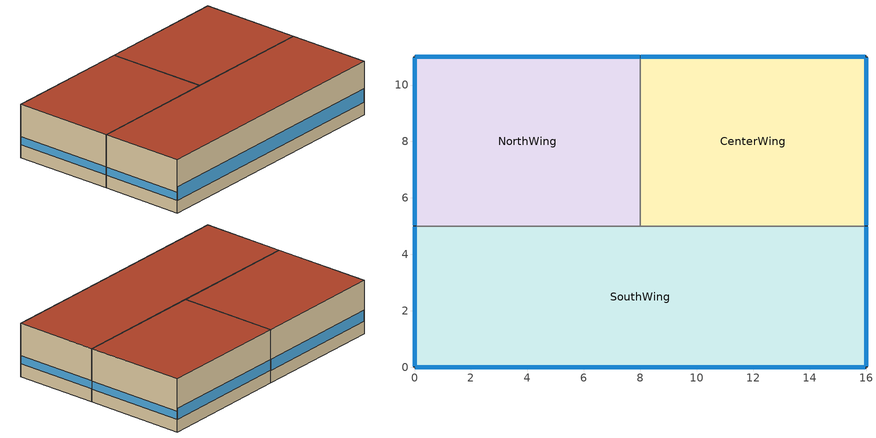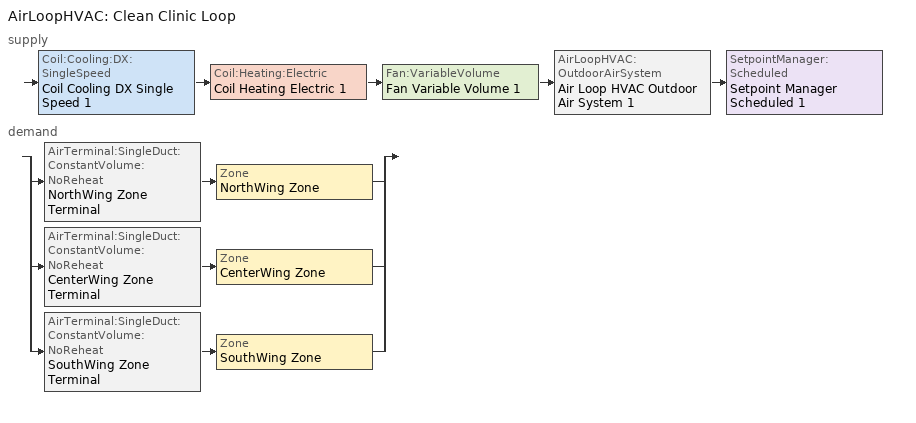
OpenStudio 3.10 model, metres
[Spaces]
NorthWing
 floor ground: 0,5 0,11 8,11 8,5 z0
 wall outside: 8,11 0,11 0,5 z0:3.2
 wall to CenterWing: 8,5 8,11 z0:3.2
 wall to SouthWing: 0,5 8,5 z0:3.2
 window: 0,10.97 0,5.03 z0.76:1.25; 7.97,11 0.03,11 z0.76:1.41
 roof outside: 8,5 8,11 0,11 0,5 z3.2
CenterWing
 floor ground: 8,5 8,11 16,11 16,5 z0
 wall outside: 16,5 16,11 8,11 z0:3.2
 wall to SouthWing: 8,5 16,5 z0:3.2
 window: 15.97,11 8.03,11 z0.76:1.41; 16,5.03 16,10.97 z0.76:1.25
 roof outside: 16,5 16,11 8,11 8,5 z3.2
SouthWing
 floor ground: 0,0 0,5 16,5 16,0 z0
 wall outside: 0,5 0,0 16,0 16,5 z0:3.2
 window: 0.03,0 15.97,0 z0.76:1.56; 16,0.03 16,4.97 / 0,4.97 0,0.03 z0.76:1.25
 roof outside: 16,0 16,5 0,5 0,0 z3.2
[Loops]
AirLoopHVAC 'Clean Clinic Loop'
 supply: Coil:Cooling:DX:SingleSpeed 'Coil Cooling DX Single Speed 1' > Coil:Heating:Electric 'Coil Heating Electric 1' > Fan:VariableVolume 'Fan Variable Volume 1' > AirLoopHVAC:OutdoorAirSystem 'Air Loop HVAC Outdoor Air System 1' > SetpointManager:Scheduled 'Setpoint Manager Scheduled 1'
 demand: split
  | AirTerminal:SingleDuct:ConstantVolume:NoReheat 'NorthWing Zone Terminal' > Zone 'NorthWing Zone'
  | AirTerminal:SingleDuct:ConstantVolume:NoReheat 'CenterWing Zone Terminal' > Zone 'CenterWing Zone'
  | AirTerminal:SingleDuct:ConstantVolume:NoReheat 'SouthWing Zone Terminal' > Zone 'SouthWing Zone'
[Building]
Building 1: Default Construction Set=CleanHVAC Default Constructions
[Material] Roughness=MediumSmooth; Density {kg/m3}=800; Specific Heat {J/kg-K}=900
Name | Thickness {m} | Conductivity {W/m-K}
CleanHVAC Wall Material | 0.2 | 0.45
CleanHVAC Roof Material | 0.18 | 0.26
CleanHVAC Floor Material | 0.16 | 0.95
[Construction]
CleanHVAC Wall: CleanHVAC Wall Material
CleanHVAC Roof: CleanHVAC Roof Material
CleanHVAC Floor: CleanHVAC Floor Material
CleanHVAC Window: CleanHVAC Window Glazing
[WindowMaterial:SimpleGlazingSystem]
CleanHVAC Window Glazing: U-Factor {W/m2-K}=2.2; Solar Heat Gain Coefficient=0.35; Visible Transmittance=0.6
[DefaultSurfaceConstructions] Floor Construction=CleanHVAC Floor; Wall Construction=CleanHVAC Wall; Roof Ceiling Construction=CleanHVAC Roof
Default Surface Constructions 1; Default Surface Constructions 2
[DefaultSubSurfaceConstructions]
Default Sub Surface Constructions 1: Fixed Window Construction=CleanHVAC Window; Operable Window Construction=CleanHVAC Window
[DefaultConstructionSet]
CleanHVAC Default Constructions: Default Exterior Surface Constructions=Default Surface Constructions 1; Default Ground Contact Surface Constructions=Default Surface Constructions 2; Default Exterior SubSurface Constructions=Default Sub Surface Constructions 1
[BuildingStory]
Story 1: Nominal Z Coordinate {m}=0
[SpaceType]
ClinicRetrofit
[Lights:Definition]
ClinicRetrofit LightsDef: Design Level Calculation Method=Watts/Area; Watts per Space Floor Area {W/m2}=10
[Lights]
ClinicRetrofit Lights: Lights Definition=ClinicRetrofit LightsDef; Space or SpaceType=ClinicRetrofit; Fraction Replaceable=1
[People:Definition]
ClinicRetrofit PeopleDef: Number of People Calculation Method=People/Area; People per Space Floor Area {person/m2}=0.03; Fraction Radiant=0.3
[People]
ClinicRetrofit People: People Definition=ClinicRetrofit PeopleDef; Space or SpaceType=ClinicRetrofit; Multiplier=1
[ElectricEquipment:Definition]
ClinicRetrofit EquipDef: Design Level Calculation Method=Watts/Area; Watts per Space Floor Area {W/m2}=7
[ElectricEquipment]
ClinicRetrofit Equip: Electric Equipment Definition=ClinicRetrofit EquipDef; Space or SpaceType=ClinicRetrofit
[Space] Space Type=ClinicRetrofit; Building Story=Story 1
Name | Thermal Zone
NorthWing | NorthWing Zone
CenterWing | CenterWing Zone
SouthWing | SouthWing Zone
[ThermalZone] Use Ideal Air Loads=No
Name | Thermostat
NorthWing Zone | NorthWing Zone Thermostat
CenterWing Zone | CenterWing Zone Thermostat
SouthWing Zone | SouthWing Zone Thermostat
[Sizing:Zone] Zone Cooling Design Supply Air Temperature Input Method=SupplyAirTemperature; Zone Cooling Design Supply Air Temperature {C}=14; Zone Cooling Design Supply Air Temperature Difference {deltaC}=11.11; Zone Heating Design Supply Air Temperature Input Method=SupplyAirTemperature; Zone Heating Design Supply Air Temperature {C}=40; Zone Heating Design Supply Air Temperature Difference {deltaC}=11.11; Zone Cooling Design Supply Air Humidity Ratio {kg-H2O/kg-air}=0.0085; Zone Heating Design Supply Air Humidity Ratio {kg-H2O/kg-air}=0.008; Cooling Design Air Flow Method=DesignDay; Heating Design Air Flow Method=DesignDay; Account for Dedicated Outdoor Air System=No; Dedicated Outdoor Air System Control Strategy=NeutralSupplyAir; Dedicated Outdoor Air Low Setpoint Temperature for Design {C}=autosize; Dedicated Outdoor Air High Setpoint Temperature for Design {C}=autosize; Zone Load Sizing Method=Sensible Load Only No Latent Load; Zone Latent Cooling Design Supply Air Humidity Ratio Input Method=HumidityRatioDifference; Zone Cooling Design Supply Air Humidity Ratio Difference {kgWater/kgDryAir}=0.005; Zone Latent Heating Design Supply Air Humidity Ratio Input Method=HumidityRatioDifference; Zone Humidification Design Supply Air Humidity Ratio Difference {kgWater/kgDryAir}=0.005; Sizing Option=Coincident
NorthWing Zone; CenterWing Zone; SouthWing Zone
[Zone equipment]
NorthWing Zone: NorthWing Zone Terminal
CenterWing Zone: CenterWing Zone Terminal
SouthWing Zone: SouthWing Zone Terminal
[ThermostatSetpoint:DualSetpoint]
Name | Heating Setpoint Temperature Schedule | Cooling Setpoint Temperature Schedule
NorthWing Zone Thermostat | NorthWing Zone Htg Sch | NorthWing Zone Clg Sch
CenterWing Zone Thermostat | CenterWing Zone Htg Sch | CenterWing Zone Clg Sch
SouthWing Zone Thermostat | SouthWing Zone Htg Sch | SouthWing Zone Clg Sch
[AirLoopHVAC]
Clean Clinic Loop: Availability Schedule=Always On Discrete; Design Supply Air Flow Rate {m3/s}=autosize; Design Return Air Flow Fraction of Supply Air Flow=1
[Sizing:System]
Clean Clinic Loop: Central Heating Maximum System Air Flow Ratio=0.3; Preheat Design Temperature {C}=7; Preheat Design Humidity Ratio {kg-H2O/kg-Air}=0.008; Precool Design Temperature {C}=12.8; Precool Design Humidity Ratio {kg-H2O/kg-Air}=0.008; Central Cooling Design Supply Air Temperature {C}=12.8; Central Heating Design Supply Air Temperature {C}=16.7; 100% Outdoor Air in Cooling=Yes; 100% Outdoor Air in Heating=Yes; Central Cooling Design Supply Air Humidity Ratio {kg-H2O/kg-Air}=0.0085; Zone Maximum Outdoor Air Fraction=1; Cooling Supply Air Flow Rate Per Floor Area {m3/s-m2}=0.00996765; Cooling Fraction of Autosized Cooling Supply Air Flow Rate=1; Cooling Supply Air Flow Rate Per Unit Cooling Capacity {m3/s-W}=3.94755e-05; Heating Supply Air Flow Rate Per Floor Area {m3/s-m2}=0.00996765; Heating Fraction of Autosized Heating Supply Air Flow Rate=1; Heating Fraction of Autosized Cooling Supply Air Flow Rate=1; Heating Supply Air Flow Rate Per Unit Heating Capacity {m3/s-W}=3.15882e-05; Cooling Design Capacity Method=CoolingDesignCapacity; Cooling Design Capacity {W}=autosize; Cooling Design Capacity Per Floor Area {W/m2}=234.7; Fraction of Autosized Cooling Design Capacity=1; Heating Design Capacity Method=HeatingDesignCapacity; Heating Design Capacity {W}=autosize; Heating Design Capacity Per Floor Area {W/m2}=157; Fraction of Autosized Heating Design Capacity=1; Central Cooling Capacity Control Method=OnOff; Occupant Diversity=autosize
[Controller:OutdoorAir]
Controller Outdoor Air 1: Minimum Outdoor Air Flow Rate {m3/s}=0; Maximum Outdoor Air Flow Rate {m3/s}=Autosize; Economizer Control Type=NoEconomizer; Economizer Control Action Type=ModulateFlow; Economizer Maximum Limit Dry-Bulb Temperature {C}=28; Economizer Maximum Limit Enthalpy {J/kg}=64000; Economizer Minimum Limit Dry-Bulb Temperature {C}=-100; Lockout Type=NoLockout; Minimum Limit Type=FixedMinimum; Controller Mechanical Ventilation=Controller Mechanical Ventilation 1; High Humidity Control=No; High Humidity Outdoor Air Flow Ratio=1; Control High Indoor Humidity Based on Outdoor Humidity Ratio=Yes; Heat Recovery Bypass Control Type=BypassWhenWithinEconomizerLimits; Economizer Operation Staging=InterlockedWithMechanicalCooling
[Controller:MechanicalVentilation]
Controller Mechanical Ventilation 1: Availability Schedule=Always On Discrete
[AirLoopHVAC:OutdoorAirSystem]
Air Loop HVAC Outdoor Air System 1: Controller=Controller Outdoor Air 1
[Fan:VariableVolume]
Fan Variable Volume 1: Availability Schedule=Always On Discrete; Fan Total Efficiency=0.6045; Pressure Rise {Pa}=1017.592; Maximum Flow Rate {m3/s}=Autosize; Fan Power Minimum Flow Rate Input Method=FixedFlowRate; Fan Power Minimum Flow Fraction=0; Fan Power Minimum Air Flow Rate {m3/s}=0; Motor Efficiency=0.93; Motor In Airstream Fraction=1; Fan Power Coefficient 1=0.0407599; Fan Power Coefficient 2=0.088045; Fan Power Coefficient 3=-0.0729261; Fan Power Coefficient 4=0.94374; Fan Power Coefficient 5=0
[Coil:Heating:Electric]
Coil Heating Electric 1: Availability Schedule=Always On Discrete
[Coil:Cooling:DX:SingleSpeed]
Coil Cooling DX Single Speed 1: Availability Schedule=Always On Discrete; Rated Total Cooling Capacity {W}=autosize; Rated Sensible Heat Ratio=autosize; Rated COP {W/W}=3; Rated Air Flow Rate {m3/s}=autosize; Rated Evaporator Fan Power Per Volume Flow Rate 2017 {W/(m3/s)}=773.3; Rated Evaporator Fan Power Per Volume Flow Rate 2023 {W/(m3/s)}=934.4; Total Cooling Capacity Function of Temperature Curve=Curve Biquadratic 1; Total Cooling Capacity Function of Flow Fraction Curve=Curve Quadratic 1; Energy Input Ratio Function of Temperature Curve=Curve Biquadratic 2; Energy Input Ratio Function of Flow Fraction Curve=Curve Quadratic 2; Part Load Fraction Correlation Curve=Curve Quadratic 3; Minimum Outdoor Dry-Bulb Temperature for Compressor Operation {C}=-25; Nominal Time for Condensate Removal to Begin {s}=0; Ratio of Initial Moisture Evaporation Rate and Steady State Latent Capacity=0; Maximum Cycling Rate {cycles/hr}=0; Latent Capacity Time Constant {s}=0; Condenser Type=AirCooled; Evaporative Condenser Effectiveness=0.9; Evaporative Condenser Air Flow Rate {m3/s}=autosize; Evaporative Condenser Pump Rated Power Consumption {W}=autosize; Crankcase Heater Capacity {W}=0; Maximum Outdoor Dry-Bulb Temperature for Crankcase Heater Operation {C}=10; Basin Heater Capacity {W/K}=0; Basin Heater Setpoint Temperature {C}=2
[SetpointManager:Scheduled]
Setpoint Manager Scheduled 1: Control Variable=Temperature; Schedule=Clean Clinic Loop SAT
[AirTerminal:SingleDuct:ConstantVolume:NoReheat] Availability Schedule=Always On Discrete; Maximum Air Flow Rate {m3/s}=AutoSize
NorthWing Zone Terminal; CenterWing Zone Terminal; SouthWing Zone Terminal
[Schedule:Ruleset]
Name | Default Day Schedule
NorthWing Zone Htg Sch | Schedule Day 1
NorthWing Zone Clg Sch | Schedule Day 2
CenterWing Zone Htg Sch | Schedule Day 3
CenterWing Zone Clg Sch | Schedule Day 4
SouthWing Zone Htg Sch | Schedule Day 5
SouthWing Zone Clg Sch | Schedule Day 6
Clean Clinic Loop SAT | Schedule Day 7
[Schedule:Day]
Schedule Day 1; Schedule Day 3; Schedule Day 5: 24, 0, 21
Schedule Day 2; Schedule Day 4; Schedule Day 6: 24, 0, 24
Schedule Day 7: 24, 0, 13
[Schedule:Constant]
Always On Discrete: Value=1
[Curve:Biquadratic] Minimum Value of x=17; Maximum Value of x=22; Minimum Value of y=13; Maximum Value of y=46
Name | Coefficient1 Constant | Coefficient2 x | Coefficient3 x**2 | Coefficient4 y | Coefficient5 y**2 | Coefficient6 x*y
Curve Biquadratic 1 | 0.942588 | 0.00954335 | 0.00068377 | -0.0110427 | 5.249e-06 | -9.72e-06
Curve Biquadratic 2 | 0.342414 | 0.034885 | -0.0006237 | 0.00497722 | 0.000437951 | -0.000728028
[Curve:Quadratic]
Name | Coefficient1 Constant | Coefficient2 x | Coefficient3 x**2 | Minimum Value of x | Maximum Value of x
Curve Quadratic 1 | 0.8 | 0.2 | 0 | 0.5 | 1.5
Curve Quadratic 2 | 1.1552 | -0.1808 | 0.0256 | 0.5 | 1.5
Curve Quadratic 3 | 0.85 | 0.15 | 0 | 0 | 1
